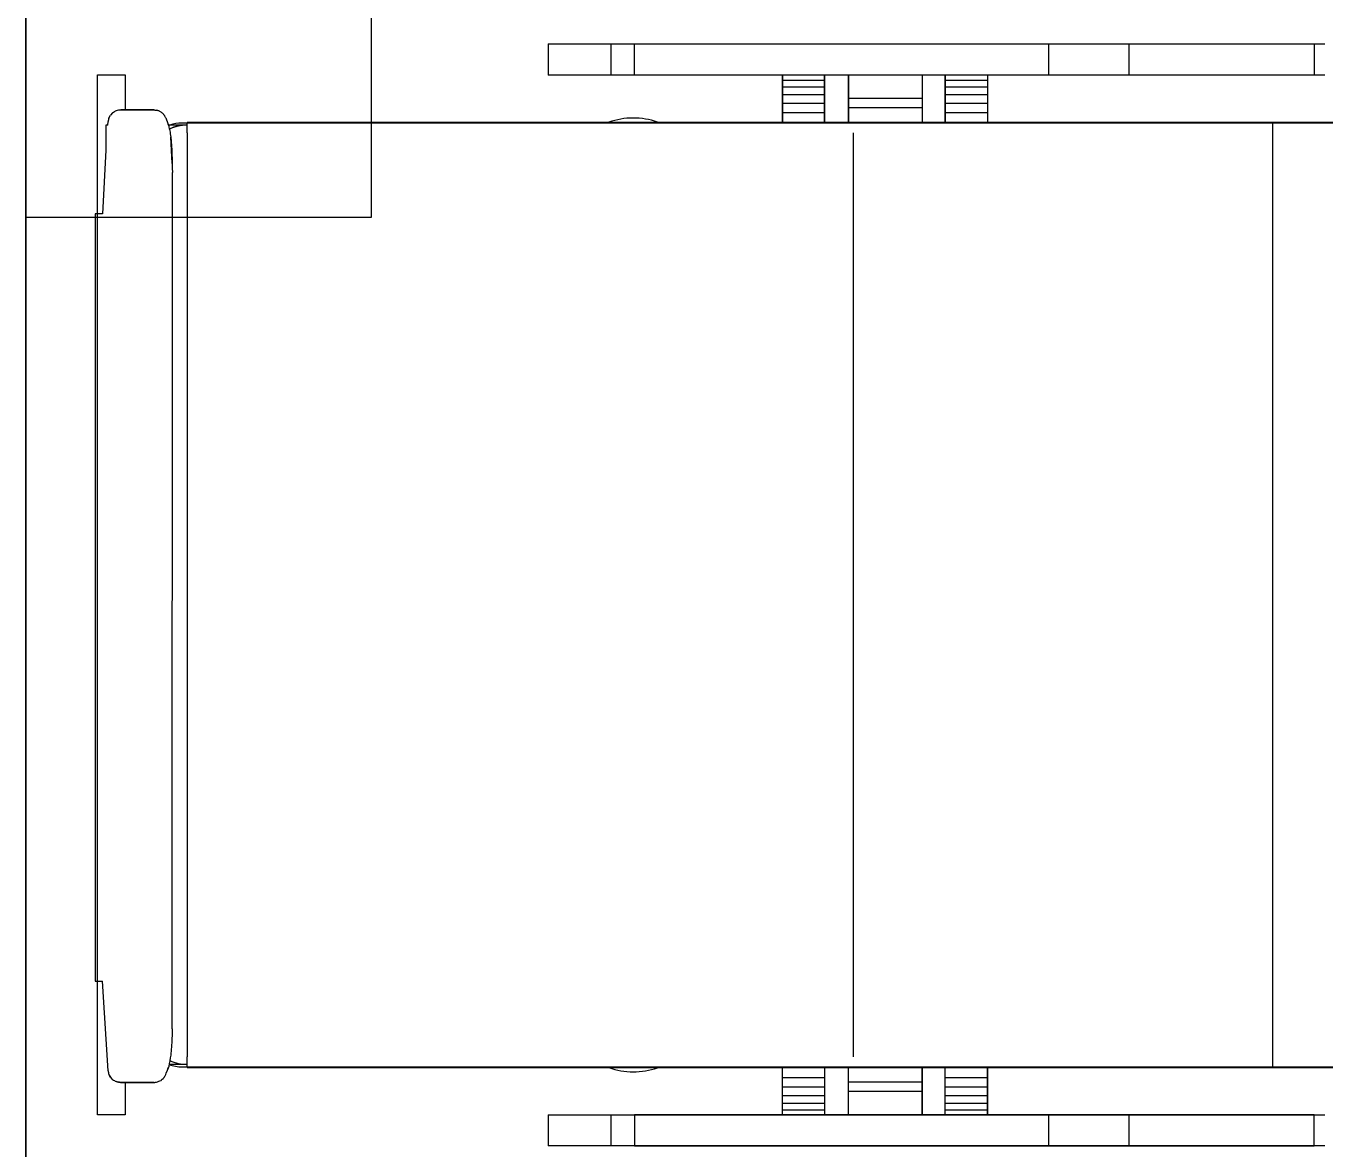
# Model space of a CAD drawing. Extents: x 2733443 to 3206532, y -1516114 to -1264405.
# Drawn here: x 3016457 to 3017812, y -1501229 to -1500057 of the extents above; entities that cross this region are included whole.
import ezdxf

# ---------------------------------------------------------------- set-up
doc = ezdxf.new("R2010")
doc.units = 0
doc.header["$MEASUREMENT"] = 0
doc.linetypes.add('1', pattern=[0, 0, 0])
doc.layers.get('0').update_dxf_attribs({"color": 250, "linetype": '1'})
doc.layers.add('furniture', color=33, linetype='Continuous')
doc.layers.add('WALL', color=7, linetype='1', lineweight=35)

# ---------------------------------------------------------------- blocks, each defined once
blk = doc.blocks.new('EQUIPMENT')
at = {"layer": 'furniture', "lineweight": -3}
for p, q in [((-14776.6, 3446.8), (-14776.6, 1906.8)), ((-14776.6, 1906.8), (-15136.6, 1906.8))]:
    blk.add_line(p, q, dxfattribs=at)
at = {"layer": 'furniture'}
for p, q in [((-14591.7, 2088.2), (-14591.7, 2055.5)), ((-14591.7, 2088.2), (-14526.4, 2088.2)), ((-14591.7, 2088.2), (-14591.7, 2055.5)), ((-14526.4, 2088.2), (-14174.9, 2088.2)), ((-14526.4, 2088.2), (-14526.4, 2055.5)), ((-14501.8, 2088.2), (-13792.7, 2088.2)), ((-14501.8, 2055.5), (-14501.8, 2088.2)), ((-14174.9, 2088.2), (-14146.5, 2088.2)), ((-14146.5, 2088.2), (-14069.4, 2088.2)), ((-14069.4, 2088.2), (-14046.1, 2088.2)), ((-14069.4, 2055.5), (-14069.4, 2088.2)), ((-14046.1, 2088.2), (-13986.2, 2088.2)), ((-13986.2, 2088.2), (-13832.2, 2088.2)), ((-13986.2, 2088.2), (-13986.2, 2055.5)), ((-13832.2, 2088.2), (-13781.7, 2088.2)), ((-13792.7, 2088.2), (-13792.7, 2055.5)), ((-13781.7, 2088.2), (-13781.5, 2088.2)), ((-15062.1, 2055.8), (-15033.2, 2055.8)), ((-15062.1, 970.4), (-15062.1, 2055.8)), ((-15033.2, 2055.8), (-15033.2, 2019.2)), ((-14526.4, 2055.5), (-14591.7, 2055.5)), ((-14174.9, 2055.5), (-14526.4, 2055.5)), ((-13792.7, 2055.5), (-14501.8, 2055.5)), ((-14347.4, 2050.3), (-14347.4, 2055.5)), ((-14347.4, 2055.5), (-14347.4, 2005.6)), ((-14347.4, 2050.3), (-14303.4, 2050.3)), ((-14347.4, 2043.5), (-14347.4, 2050.3)), ((-14303.4, 2055.5), (-14303.4, 2050.3)), ((-14303.4, 2005.6), (-14303.4, 2055.5)), ((-14303.4, 2050.3), (-14303.4, 2043.5)), ((-14278.6, 2055.5), (-14278.6, 2005.6)), ((-14278.6, 2031.3), (-14278.6, 2055.4)), ((-14201.6, 2055.5), (-14201.6, 2005.6)), ((-14201.6, 2055.4), (-14201.6, 2031.3)), ((-14177.6, 2050.3), (-14177.6, 2055.5)), ((-14177.6, 2055.5), (-14177.6, 2005.6)), ((-14177.6, 2050.3), (-14133.6, 2050.3)), ((-14177.6, 2043.5), (-14177.6, 2050.3)), ((-14146.5, 2055.5), (-14174.9, 2055.5)), ((-14069.4, 2055.5), (-14146.5, 2055.5)), ((-14133.6, 2055.5), (-14133.6, 2050.3)), ((-14133.6, 2055.5), (-14133.6, 2005.6)), ((-14133.6, 2050.3), (-14133.6, 2043.5)), ((-14046.1, 2055.5), (-14069.4, 2055.5)), ((-13986.2, 2055.5), (-14046.1, 2055.5)), ((-13832.2, 2055.5), (-13986.2, 2055.5)), ((-13781.7, 2055.5), (-13832.2, 2055.5)), ((-13781.5, 2055.5), (-13781.7, 2055.5)), ((-14347.4, 2043.5), (-14303.4, 2043.5)), ((-14347.4, 2035.5), (-14347.4, 2043.5)), ((-14347.4, 2035.5), (-14303.4, 2035.5)), ((-14347.4, 2026.4), (-14347.4, 2035.5)), ((-14303.4, 2043.5), (-14303.4, 2035.5)), ((-14303.4, 2035.5), (-14303.4, 2026.4)), ((-14177.6, 2043.5), (-14133.6, 2043.5)), ((-14177.6, 2035.5), (-14177.6, 2043.5)), ((-14177.6, 2035.5), (-14133.6, 2035.5)), ((-14177.6, 2026.4), (-14177.6, 2035.5)), ((-14133.6, 2043.5), (-14133.6, 2035.5)), ((-14133.6, 2035.5), (-14133.6, 2026.4)), ((-14347.4, 2026.4), (-14303.4, 2026.4)), ((-14347.4, 2016.6), (-14347.4, 2026.4)), ((-14303.4, 2026.4), (-14303.4, 2016.6)), ((-14278.6, 2021.3), (-14278.6, 2031.3)), ((-14201.6, 2031.3), (-14278.6, 2031.3)), ((-14201.6, 2021.3), (-14278.6, 2021.3)), ((-14278.6, 2010.4), (-14278.6, 2021.3)), ((-14201.6, 2031.3), (-14201.6, 2021.3)), ((-14201.6, 2021.3), (-14201.6, 2010.4)), ((-14177.6, 2026.4), (-14133.6, 2026.4)), ((-14177.6, 2016.6), (-14177.6, 2026.4)), ((-14133.6, 2026.4), (-14133.6, 2016.6)), ((-15051.2, 2003.4), (-15051, 2007)), ((-15050.8, 2007.9), (-15051, 2007)), ((-15050.6, 2008.8), (-15050.8, 2007.9)), ((-15050.4, 2009.7), (-15050.6, 2008.8)), ((-15050.2, 2010.6), (-15050.4, 2009.7)), ((-15050.2, 2010.6), (-15048.3, 2013.7)), ((-15049.9, 2011.2), (-15049.7, 2011.7)), ((-15049.7, 2011.7), (-15049.4, 2012.2)), ((-15049.4, 2012.2), (-15049.2, 2012.7)), ((-15049.2, 2012.7), (-15048.7, 2013.1)), ((-15046.3, 2016.1), (-15048.3, 2013.7)), ((-15045.3, 2016.7), (-15046.3, 2016.1)), ((-15044.3, 2017.3), (-15045.3, 2016.7)), ((-15043.4, 2017.8), (-15044.3, 2017.3)), ((-15042.4, 2018.4), (-15043.4, 2017.8)), ((-15041.3, 2018.6), (-15042.4, 2018.4)), ((-15040, 2019), (-15041.3, 2018.6)), ((-15039.4, 2019), (-15040, 2019)), ((-15038.9, 2019.1), (-15039.4, 2019)), ((-15038.3, 2019.1), (-15038.9, 2019.1)), ((-15037.7, 2019.2), (-15038.3, 2019.1)), ((-15037.7, 2019.2), (-15035.7, 2019.2)), ((-15035.7, 2019.2), (-15037.7, 2019.2)), ((-15035.7, 2019.2), (-15033.6, 2019.2)), ((-15033.6, 2019.2), (-15035.7, 2019.2)), ((-15033.6, 2019.2), (-15031.5, 2019.2)), ((-15031.5, 2019.2), (-15033.6, 2019.2)), ((-15031.5, 2019.2), (-15029.4, 2019.2)), ((-15029.4, 2019.2), (-15031.5, 2019.2)), ((-15026, 2019.2), (-15029.4, 2019.2)), ((-15029.4, 2019.2), (-15026, 2019.2)), ((-15022.6, 2019.2), (-15026, 2019.2)), ((-15026, 2019.2), (-15022.6, 2019.2)), ((-15019.2, 2019.2), (-15022.6, 2019.2)), ((-15022.6, 2019.2), (-15019.2, 2019.2)), ((-15015.8, 2019.2), (-15019.2, 2019.2)), ((-15019.2, 2019.2), (-15015.8, 2019.2)), ((-15019, 2019.2), (-15019.2, 2019.2)), ((-15019.2, 2019.2), (-15019, 2019.2)), ((-15017.4, 2019.2), (-15019, 2019.2)), ((-15019, 2019.2), (-15017.4, 2019.2)), ((-15015.8, 2019.2), (-15017.4, 2019.2)), ((-15017.4, 2019.2), (-15015.8, 2019.2)), ((-15015.8, 2019.2), (-15015.2, 2019.2)), ((-15015.2, 2019.2), (-15015.8, 2019.2)), ((-15015.2, 2019.2), (-15014, 2019.2)), ((-15014, 2019.2), (-15015.2, 2019.2)), ((-15014, 2019.2), (-15012.8, 2019.2)), ((-15012.8, 2019.2), (-15014, 2019.2)), ((-15012.8, 2019.2), (-15010.8, 2019.2)), ((-15012.8, 2019.2), (-15010.3, 2019.2)), ((-15010.3, 2019.2), (-15012.8, 2019.2)), ((-15010.8, 2019.2), (-15007.4, 2019.2)), ((-15010.3, 2019.2), (-15007.8, 2019.2)), ((-15006.5, 2019.2), (-15010.3, 2019.2)), ((-15007.8, 2019.2), (-15005.3, 2019.2)), ((-15007.4, 2019.2), (-15003.9, 2019.2)), ((-15002.8, 2019.2), (-15006.5, 2019.2)), ((-15005.3, 2019.2), (-15002.8, 2019.2)), ((-15002.8, 2019.2), (-15002.2, 2019.1)), ((-15002.2, 2019.1), (-15001.6, 2019)), ((-15001.6, 2019), (-15001, 2019)), ((-15001, 2019), (-15000.4, 2018.9)), ((-14999.8, 2018.8), (-15000.4, 2018.9)), ((-14999.2, 2018.6), (-14999.8, 2018.8)), ((-14998.6, 2018.4), (-14999.2, 2018.6)), ((-14998, 2018.2), (-14998.6, 2018.4)), ((-14997.4, 2017.9), (-14998, 2018.2)), ((-14996.9, 2017.6), (-14997.4, 2017.9)), ((-14996.3, 2017.3), (-14996.9, 2017.6)), ((-14995.7, 2017), (-14996.3, 2017.3)), ((-14995.2, 2016.6), (-14995.7, 2017)), ((-14994.7, 2016.2), (-14995.2, 2016.6)), ((-14994.1, 2015.8), (-14994.7, 2016.2)), ((-14993.6, 2015.3), (-14994.1, 2015.8)), ((-14993.6, 2015.3), (-14993.2, 2014.8)), ((-14993.2, 2014.8), (-14993.6, 2015.3)), ((-14993.2, 2014.8), (-14992.8, 2014.3)), ((-14992.8, 2014.3), (-14993.2, 2014.8)), ((-14992.8, 2014.3), (-14992.4, 2013.8)), ((-14992.4, 2013.8), (-14992.8, 2014.3)), ((-14992.4, 2013.8), (-14991.9, 2013.2)), ((-14991.9, 2013.2), (-14992.4, 2013.8)), ((-14991.6, 2012.7), (-14991.9, 2013.2)), ((-14991.3, 2012.1), (-14991.6, 2012.7)), ((-14991, 2011.5), (-14991.3, 2012.1)), ((-14990.7, 2010.9), (-14991, 2011.5)), ((-14990.7, 2010.9), (-14988.7, 2005.2)), ((-14283.9, 2006.1), (-14968.4, 2006.1)), ((-14968.4, 1995.2), (-14968.4, 2006.1)), ((-14347.4, 2016.6), (-14303.4, 2016.6)), ((-14347.4, 2006.3), (-14347.4, 2016.6)), ((-14347.4, 2006.3), (-14303.4, 2006.3)), ((-14303.4, 2016.6), (-14303.4, 2006.3)), ((-13836.1, 2006.1), (-14283.9, 2006.1)), ((-14278.6, 2006.1), (-14278.6, 2010.4)), ((-14201.6, 2010.4), (-14201.6, 2006.1)), ((-14177.6, 2016.6), (-14133.6, 2016.6)), ((-14177.6, 2006.3), (-14177.6, 2016.6)), ((-14177.6, 2006.3), (-14133.6, 2006.3)), ((-14133.6, 2016.6), (-14133.6, 2006.3)), ((-13154.9, 2006.1), (-13836.1, 2006.1)), ((-15051.2, 2003.4), (-15053.4, 2003.4)), ((-15053.4, 2003.4), (-15053.4, 1977.1)), ((-14988.7, 2005.2), (-14987.6, 2002.4)), ((-14988.7, 2005.2), (-14988.5, 2004.5)), ((-14988.5, 2004.5), (-14988.2, 2003.8)), ((-14988.2, 2003.8), (-14987.9, 2003.1)), ((-14968.9, 2003.4), (-14988, 2003.4)), ((-14987.9, 2003.1), (-14987.6, 2002.4)), ((-14987.6, 2002.4), (-14987.4, 2001.2)), ((-14987.4, 2001.2), (-14987.1, 2000)), ((-14987.1, 2000), (-14986.8, 1998.8)), ((-14986.8, 1998.8), (-14986.6, 1997.6)), ((-14986.6, 1997.6), (-14986.3, 1995.9)), ((-14986.3, 1995.9), (-14986.1, 1994.2)), ((-14986.1, 1994.2), (-14985.8, 1992.5)), ((-14985.8, 1992.5), (-14985.6, 1990.8)), ((-13159.6, 2005.6), (-14973.7, 2005.6)), ((-14968.9, 2003.4), (-14968.4, 2003.4)), ((-14968.4, 1995.2), (-14968.4, 1030.8)), ((-14273.6, 1995.2), (-14273.6, 1030.8)), ((-13836.2, 1995.2), (-13836.2, 1030.8)), ((-13836.2, 1995.2), (-13836.2, 1030.8)), ((-14985.6, 1990.8), (-14985.3, 1986.3)), ((-14985.2, 1983.9), (-14985.6, 1990.8)), ((-14985.3, 1986.3), (-14984.9, 1981.9)), ((-14984.8, 1977), (-14985.2, 1983.9)), ((-14984.9, 1981.9), (-14984.6, 1977.5)), ((-15053.4, 1977.1), (-15056.7, 1910.9)), ((-14984.4, 1970.2), (-14984.8, 1977)), ((-14984.6, 1977.5), (-14984.3, 1973)), ((-14984.5, 1972.1), (-14984.3, 1973)), ((-14984, 1963.3), (-14984.4, 1970.2)), ((-14984.3, 1973), (-14984.1, 1965.6)), ((-14984.3, 1973), (-14984.2, 1968.2)), ((-14984.2, 1968.2), (-14984.1, 1963.4)), ((-14984.1, 1963.4), (-14984, 1958.6)), ((-14984, 1958.6), (-14983.9, 1953.8)), ((-14984, 1060), (-14983.9, 1953.8)), ((-15056.7, 1910.9), (-15064.3, 1910.9)), ((-15064.3, 1910.9), (-15064.3, 1109.7)), ((-15064.3, 1109.7), (-15056.7, 1109.7)), ((-15051, 1016.3), (-15056.7, 1109.7)), ((-14984, 1057.6), (-14984.1, 1055.2)), ((-14984, 1060), (-14984, 1057.6)), ((-14984.5, 1045.6), (-14984.7, 1043.3)), ((-14984.4, 1048), (-14984.5, 1045.6)), ((-14984.3, 1050.3), (-14984.4, 1048)), ((-14984.2, 1052.7), (-14984.3, 1050.3)), ((-14984.1, 1055.2), (-14984.2, 1052.7)), ((-14985.6, 1032.6), (-14986.1, 1029.7)), ((-14985.4, 1034.7), (-14985.6, 1032.6)), ((-14985.2, 1036.8), (-14985.4, 1034.7)), ((-14985, 1038.8), (-14985.2, 1036.8)), ((-14984.8, 1040.9), (-14985, 1038.8)), ((-14984.7, 1043.3), (-14984.8, 1040.9)), ((-14968.4, 1019.9), (-14968.4, 1030.8)), ((-14987.6, 1020.9), (-14990, 1014.9)), ((-14988.7, 1018.1), (-14988.4, 1019.6)), ((-14987.1, 1023.8), (-14987.6, 1020.9)), ((-14987.3, 1023.1), (-14968.8, 1023.1)), ((-14986.6, 1026.8), (-14987.1, 1023.8)), ((-14986.1, 1029.7), (-14986.6, 1026.8)), ((-14973.7, 1020.4), (-13159.6, 1020.4)), ((-14968.4, 1023.1), (-14968.8, 1023.1)), ((-14968.4, 1019.9), (-14283.9, 1019.9)), ((-14347.4, 970.5), (-14347.4, 1020.4)), ((-14347.4, 1009.4), (-14347.4, 1019.8)), ((-14303.4, 1019.8), (-14347.4, 1019.8)), ((-14303.4, 1020.4), (-14303.4, 970.5)), ((-14303.4, 1019.8), (-14303.4, 1009.4)), ((-14283.9, 1019.9), (-13836.1, 1019.9)), ((-14278.6, 970.5), (-14278.6, 1020.4)), ((-14278.6, 1015.7), (-14278.6, 1019.9)), ((-14201.6, 970.5), (-14201.6, 1020.4)), ((-14201.6, 1019.9), (-14201.6, 1015.7)), ((-14177.6, 970.5), (-14177.6, 1020.4)), ((-14177.6, 1009.4), (-14177.6, 1019.8)), ((-14133.6, 1019.8), (-14177.6, 1019.8)), ((-14133.6, 970.5), (-14133.6, 1020.4)), ((-14133.6, 1019.8), (-14133.6, 1009.4)), ((-13836.1, 1019.9), (-13154.9, 1019.9)), ((-15051, 1016.3), (-15050.8, 1015.4)), ((-15050.8, 1015.4), (-15050.6, 1014.5)), ((-15050.6, 1014.5), (-15050.4, 1013.6)), ((-15050.4, 1013.6), (-15050.2, 1012.7)), ((-15046.6, 1007.7), (-15050.2, 1012.7)), ((-15049.2, 1010.6), (-15049.6, 1011.7)), ((-15048.4, 1009.8), (-15049.2, 1010.6)), ((-15047.7, 1008.9), (-15048.4, 1009.8)), ((-15047, 1008.1), (-15047.7, 1008.9)), ((-15046.7, 1007.7), (-15047, 1008.1)), ((-15046.6, 1007.7), (-15046.3, 1007.2)), ((-15046.3, 1007.2), (-15045.3, 1006.6)), ((-15045.3, 1006.6), (-15044.3, 1006.1)), ((-15044.3, 1006.1), (-15043.4, 1005.5)), ((-15043.4, 1005.5), (-15042.4, 1005)), ((-15042.4, 1005), (-15041.3, 1004.8)), ((-15041.3, 1004.8), (-15042.4, 1005)), ((-15041.3, 1004.8), (-15040.2, 1004.6)), ((-15040.2, 1004.6), (-15041.3, 1004.8)), ((-15040.2, 1004.6), (-15039.1, 1004.4)), ((-15039.1, 1004.4), (-15040.2, 1004.6)), ((-15039.1, 1004.4), (-15038, 1004.2)), ((-15038, 1004.2), (-15039.1, 1004.4)), ((-15038, 1004.2), (-15037.9, 1004.2)), ((-15037.9, 1004.2), (-15037.8, 1004.2)), ((-15037.8, 1004.2), (-15037.8, 1004.2)), ((-15035.7, 1004.2), (-15037.7, 1004.2)), ((-15037.7, 1004.2), (-15035.7, 1004.2)), ((-15033.6, 1004.2), (-15035.7, 1004.2)), ((-15035.7, 1004.2), (-15033.6, 1004.2)), ((-15031.5, 1004.2), (-15033.6, 1004.2)), ((-15033.6, 1004.2), (-15031.5, 1004.2)), ((-15033.2, 1004.2), (-15033.2, 970.4)), ((-15029.4, 1004.2), (-15031.5, 1004.2)), ((-15031.5, 1004.2), (-15029.4, 1004.2)), ((-15031.5, 1004.2), (-15031.1, 1004.2)), ((-15029.4, 1004.2), (-15026, 1004.2)), ((-15026, 1004.2), (-15029.4, 1004.2)), ((-15026, 1004.2), (-15022.6, 1004.2)), ((-15022.6, 1004.2), (-15026, 1004.2)), ((-15022.6, 1004.2), (-15019.2, 1004.2)), ((-15019.2, 1004.2), (-15022.6, 1004.2)), ((-15019.2, 1004.2), (-15015.8, 1004.2)), ((-15019.2, 1004.2), (-15019, 1004.2)), ((-15015.8, 1004.2), (-15019.2, 1004.2)), ((-15019, 1004.2), (-15019.2, 1004.2)), ((-15019, 1004.2), (-15017.4, 1004.2)), ((-15017.4, 1004.2), (-15019, 1004.2)), ((-15017.4, 1004.2), (-15015.8, 1004.2)), ((-15015.8, 1004.2), (-15017.4, 1004.2)), ((-15015.2, 1004.2), (-15015.8, 1004.2)), ((-15015.8, 1004.2), (-15015.2, 1004.2)), ((-15014, 1004.2), (-15015.2, 1004.2)), ((-15015.2, 1004.2), (-15014, 1004.2)), ((-15012.8, 1004.2), (-15014, 1004.2)), ((-15014, 1004.2), (-15012.8, 1004.2)), ((-15012.8, 1004.2), (-15010.3, 1004.2)), ((-15010.3, 1004.2), (-15012.8, 1004.2)), ((-15010.3, 1004.2), (-15007.8, 1004.2)), ((-15007.8, 1004.2), (-15010.3, 1004.2)), ((-15007.8, 1004.2), (-15005.3, 1004.2)), ((-15005.3, 1004.2), (-15007.8, 1004.2)), ((-15005.3, 1004.2), (-15002.8, 1004.2)), ((-15002.8, 1004.2), (-15005.3, 1004.2)), ((-15002.8, 1004.2), (-15002.2, 1004.2)), ((-15002.2, 1004.2), (-15001.6, 1004.3)), ((-15001.6, 1004.3), (-15001, 1004.4)), ((-15001, 1004.4), (-15000.4, 1004.4)), ((-15000.4, 1004.4), (-14999.3, 1004.9)), ((-14999.3, 1004.9), (-14998.1, 1005.4)), ((-14998.1, 1005.4), (-14996.9, 1005.8)), ((-14996.9, 1005.8), (-14995.7, 1006.3)), ((-14995.7, 1006.3), (-14995.2, 1006.7)), ((-14995.2, 1006.7), (-14995.7, 1006.3)), ((-14995.2, 1006.7), (-14994.7, 1007.2)), ((-14994.7, 1007.2), (-14995.2, 1006.7)), ((-14994.7, 1007.2), (-14994.1, 1007.6)), ((-14994.1, 1007.6), (-14994.7, 1007.2)), ((-14994.1, 1007.6), (-14993.6, 1008)), ((-14993.6, 1008), (-14994.1, 1007.6)), ((-14993.6, 1008), (-14993.2, 1008.5)), ((-14993.2, 1008.5), (-14992.8, 1009.1)), ((-14992.8, 1009.1), (-14992.4, 1009.6)), ((-14992.4, 1009.6), (-14991.9, 1010.1)), ((-14991.9, 1010.1), (-14991.6, 1010.7)), ((-14991.6, 1010.7), (-14991.3, 1011.3)), ((-14991.3, 1011.3), (-14991, 1011.9)), ((-14991, 1011.9), (-14990.7, 1012.4)), ((-14990.7, 1012.4), (-14990.5, 1013.7)), ((-14990.5, 1013.7), (-14990.4, 1014.4)), ((-14990, 1014.9), (-14990.4, 1014.2)), ((-14347.4, 1009.4), (-14303.4, 1009.4)), ((-14347.4, 999.6), (-14347.4, 1009.4)), ((-14303.4, 1009.4), (-14303.4, 999.6)), ((-14278.6, 1004.8), (-14278.6, 1015.7)), ((-14278.6, 1004.8), (-14201.6, 1004.8)), ((-14278.6, 994.8), (-14278.6, 1004.8)), ((-14201.6, 1015.7), (-14201.6, 1004.8)), ((-14201.6, 1004.8), (-14201.6, 994.8)), ((-14177.6, 1009.4), (-14133.6, 1009.4)), ((-14177.6, 999.6), (-14177.6, 1009.4)), ((-14133.6, 1009.4), (-14133.6, 999.6)), ((-14347.4, 999.6), (-14303.4, 999.6)), ((-14347.4, 990.5), (-14347.4, 999.6)), ((-14347.4, 990.5), (-14303.4, 990.5)), ((-14347.4, 982.5), (-14347.4, 990.5)), ((-14303.4, 999.6), (-14303.4, 990.5)), ((-14303.4, 990.5), (-14303.4, 982.5)), ((-14278.6, 970.5), (-14278.6, 994.8)), ((-14201.6, 994.8), (-14278.6, 994.8)), ((-14201.6, 994.8), (-14201.6, 970.5)), ((-14177.6, 999.6), (-14133.6, 999.6)), ((-14177.6, 990.5), (-14177.6, 999.6)), ((-14177.6, 990.5), (-14133.6, 990.5)), ((-14177.6, 982.5), (-14177.6, 990.5)), ((-14133.6, 999.6), (-14133.6, 990.5)), ((-14133.6, 990.5), (-14133.6, 982.5)), ((-14347.4, 982.5), (-14303.4, 982.5)), ((-14347.4, 975.7), (-14347.4, 982.5)), ((-14347.4, 975.7), (-14303.4, 975.7)), ((-14347.4, 970.5), (-14347.4, 975.7)), ((-14303.4, 982.5), (-14303.4, 975.7)), ((-14303.4, 975.7), (-14303.4, 970.5)), ((-14177.6, 982.5), (-14133.6, 982.5)), ((-14177.6, 975.7), (-14177.6, 982.5)), ((-14177.6, 975.7), (-14133.6, 975.7)), ((-14177.6, 970.5), (-14177.6, 975.7)), ((-14133.6, 982.5), (-14133.6, 975.7)), ((-14133.6, 975.7), (-14133.6, 970.5)), ((-15033.2, 970.4), (-15062.1, 970.4)), ((-14591.7, 970.5), (-14591.7, 937.9)), ((-14591.7, 970.5), (-14526.4, 970.5)), ((-14591.7, 970.5), (-14591.7, 937.9)), ((-14526.4, 970.5), (-14174.9, 970.5)), ((-14526.4, 970.5), (-14526.4, 937.9)), ((-14501.8, 970.5), (-14501.8, 937.9)), ((-13792.7, 970.5), (-14501.8, 970.5)), ((-14174.9, 970.5), (-14146.5, 970.5)), ((-14146.5, 970.5), (-14069.4, 970.5)), ((-14069.4, 970.5), (-14046.1, 970.5)), ((-14069.4, 937.9), (-14069.4, 970.5)), ((-14046.1, 970.5), (-13986.2, 970.5)), ((-13986.2, 970.5), (-13832.2, 970.5)), ((-13986.2, 970.5), (-13986.2, 937.9)), ((-13832.2, 970.5), (-13781.7, 970.5)), ((-13792.7, 937.9), (-13792.7, 970.5)), ((-13781.7, 970.5), (-13781.5, 970.5)), ((-14526.4, 937.9), (-14591.7, 937.9)), ((-14174.9, 937.9), (-14526.4, 937.9)), ((-14501.8, 937.9), (-13792.7, 937.9)), ((-14146.5, 937.9), (-14174.9, 937.9)), ((-14069.4, 937.9), (-14146.5, 937.9)), ((-14046.1, 937.9), (-14069.4, 937.9)), ((-13986.2, 937.9), (-14046.1, 937.9)), ((-13832.2, 937.9), (-13986.2, 937.9)), ((-13781.7, 937.9), (-13832.2, 937.9)), ((-13781.5, 937.9), (-13781.7, 937.9))]:
    blk.add_line(p, q, dxfattribs=at)
for centre, radius, start, end in [((-14502.9, 1934), 76.8, 70.9125, 109.5172), ((-14973.7, 1967.5), 38.1, 90, 109.735), ((-14973.7, 1058.5), 38.1, 249.1609, 270), ((-14502.9, 1092), 76.8, 250.4828, 289.0875)]:
    blk.add_arc(centre, radius, start, end, dxfattribs=at)
for centre, major_axis, start_param, end_param in [((-14968.4, 1960.5), (0, -42.9), 3.142715, 3.589242), ((-14968.9, 1960.5), (0, -42.9), 3.141593, 3.57679), ((-14968.2, 1066.6), (0, -43.6), 5.848228, 6.278177), ((-14968.8, 1066.6), (0, 43.6), 2.719018, 3.141593)]:
    blk.add_ellipse(centre, major_axis=major_axis, ratio=0.999962, start_param=start_param, end_param=end_param, dxfattribs=at)
blk.add_open_spline([(-13836.1, 2006.1), (-13836.2, 2006.1), (-13836.2, 2005.9), (-13836.2, 2004.8), (-13836.2, 2003), (-13836.2, 2000), (-13836.2, 1997.1), (-13836.2, 1995.2)], degree=3, knots=[0, 0, 0, 0, 0.166667, 0.333333, 0.5, 0.666667, 1, 1, 1, 1], dxfattribs=at)
blk.add_open_spline([(-13836.2, 1030.8), (-13836.2, 1028.9), (-13836.2, 1025.1), (-13836.2, 1020.9), (-13836.2, 1019.9), (-13836.1, 1019.9)], degree=3, dxfattribs=at)

msp = doc.modelspace()

# ---------------------------------------------------------------- linework, layer by layer
at = {"layer": 'WALL'}
msp.add_line((3016456.5884, -1497353.4359), (3016456.5884, -1501933.4359), dxfattribs=at)

# ---------------------------------------------------------------- block references
at = {"color": 240, "true_color": 0xed1f24}
msp.add_blockref('EQUIPMENT', (3031593.1809, -1502163.4359), dxfattribs=at)

doc.saveas('drawing.dxf')
